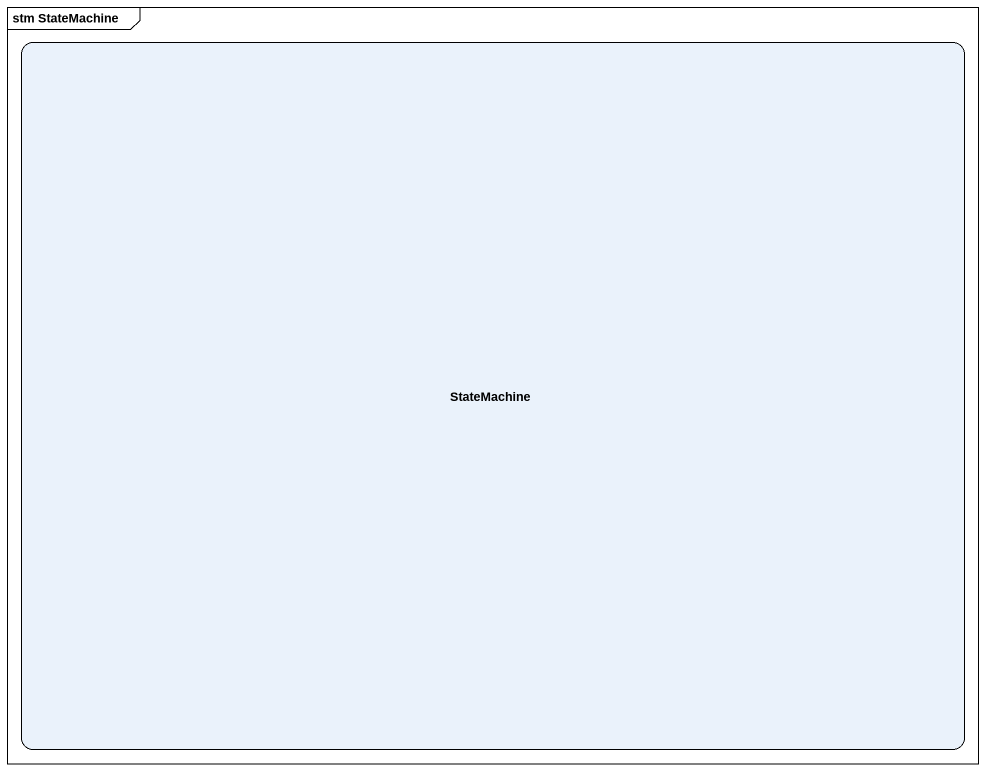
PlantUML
@startuml
mainframe stm StateMachine
hide empty description
state StateMachine
@enduml
